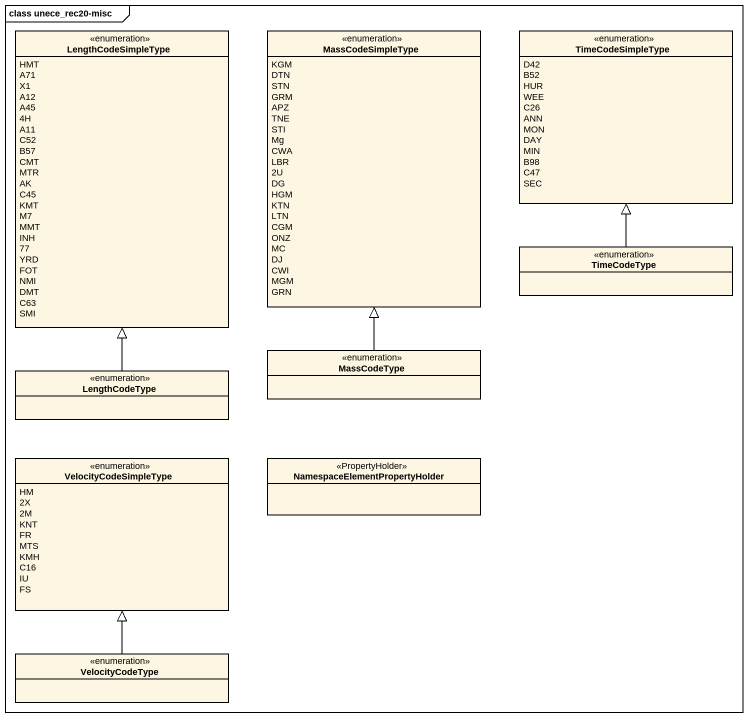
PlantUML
@startuml
mainframe class unece_rec20-misc
hide circle
hide empty members
enum LengthCodeSimpleType {
  HMT
  A71
  X1
  A12
  A45
  4H
  A11
  C52
  B57
  CMT
  MTR
  AK
  C45
  KMT
  M7
  MMT
  INH
  77
  YRD
  FOT
  NMI
  DMT
  C63
  SMI
}
enum MassCodeSimpleType {
  KGM
  DTN
  STN
  GRM
  APZ
  TNE
  STI
  Mg
  CWA
  LBR
  2U
  DG
  HGM
  KTN
  LTN
  CGM
  ONZ
  MC
  DJ
  CWI
  MGM
  GRN
}
enum TimeCodeSimpleType {
  D42
  B52
  HUR
  WEE
  C26
  ANN
  MON
  DAY
  MIN
  B98
  C47
  SEC
}
enum TimeCodeType
enum MassCodeType
enum LengthCodeType
enum VelocityCodeSimpleType {
  HM
  2X
  2M
  KNT
  FR
  MTS
  KMH
  C16
  IU
  FS
}
class "NamespaceElementPropertyHolder" as NamespaceElementPropertyHold <<PropertyHolder>>
enum VelocityCodeType
TimeCodeType -up-|> TimeCodeSimpleType
MassCodeType -up-|> MassCodeSimpleType
LengthCodeType -up-|> LengthCodeSimpleType
VelocityCodeType -up-|> VelocityCodeSimpleType
@enduml
